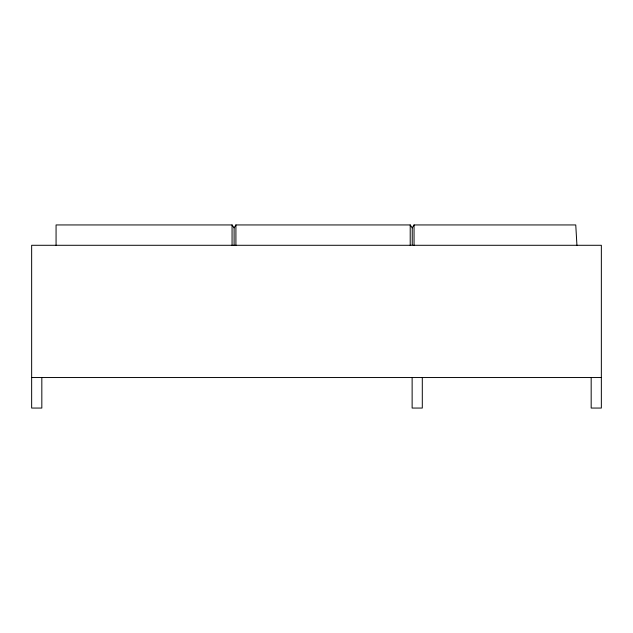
<?xml version="1.0" encoding="UTF-8"?>
<svg xmlns="http://www.w3.org/2000/svg" width="633" height="633" viewBox="0 0 633 633"><rect width="100%" height="100%" fill="white"/><g stroke="black" fill="none" stroke-linecap="round" stroke-linejoin="round"><path stroke-width="0.95" d="M234.099 245.549L234.099 227.833L235.911 224.944L410.208 224.944L412.241 227.833L412.241 244.813M412.241 227.833L414.053 224.944L575.761 224.944L576.932 245.287M234.099 227.833L232.066 224.944L56.068 224.944L56.068 245.287M31.65 377.537L601.35 377.537M591.175 377.537L591.175 408.056L601.35 408.056L601.35 245.287L31.65 245.287L31.65 408.056L41.825 408.056L41.825 377.537M422.298 377.537L422.298 408.056L412.13 408.056L412.13 377.537M414.053 224.944L414.053 245.287M410.208 224.944L410.208 245.287M235.911 224.944L235.911 245.287M232.066 224.944L232.066 245.287"/></g></svg>
